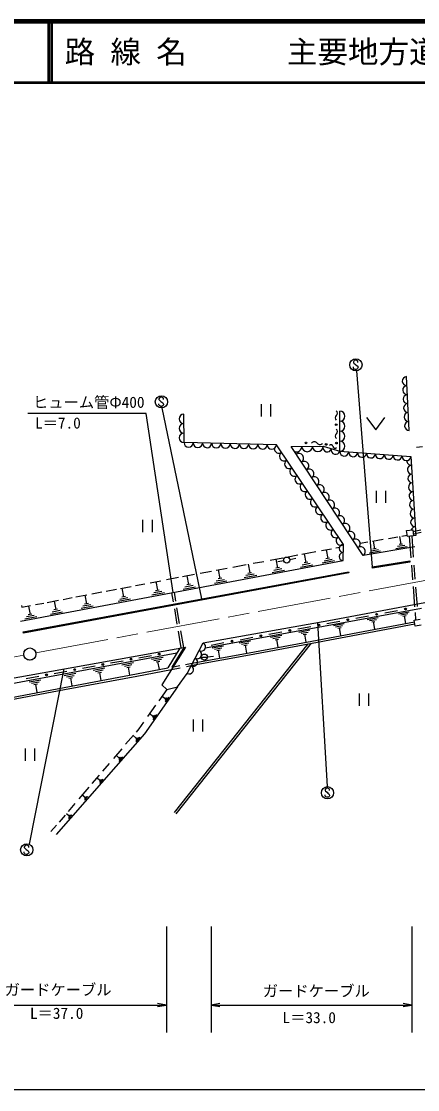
# Model space of a CAD drawing. Units: millimetres, scale not verified. Extents: x -60102783 to 680000, y -72987750 to 380000.
# Drawn here: x 173306 to 238128, y 205000 to 380000 of the extents above; entities that cross this region are included whole.
import ezdxf
from ezdxf.enums import TextEntityAlignment as Align

# ---------------------------------------------------------------- set-up
doc = ezdxf.new("R2010")
doc.units = ezdxf.units.MM
doc.header["$LTSCALE"] = 1000
doc.linetypes.add('CHAIN', pattern=[18.5, 12, -1.5, 3.5, -1.5])
for name, color, linetype, lineweight in [('M-BGD', 7, 'Continuous', 25), ('M-BMK', 2, 'CHAIN', 13), ('M-BMK-SRVR', 3, 'Continuous', 25), ('M-STR-STR3', 7, 'Continuous', 25), ('M-STR-STRC', 7, 'Continuous', 25), ('M-TTL', 2, 'Continuous', 140), ('M-TTL-BAND', 7, 'Continuous', 25), ('M-TTL-LINE', 7, 'Continuous', 50)]:
    doc.layers.add(name, color=color, linetype=linetype, lineweight=lineweight)
doc.layers.add('M-TTL-TXT', color=7, linetype='Continuous')
doc.styles.add('ＭＳ ゴシック', font='')
doc.styles.get('ＭＳ ゴシック').set_extended_font_data('MS Gothic')

# ---------------------------------------------------------------- blocks, each defined once
blk = doc.blocks.new('open_arrow')
at = {"color": 0, "linetype": 'Continuous', "lineweight": -2}
blk.add_lwpolyline([(7.5, 1.25), (0, 0), (7.5, -1.25)], dxfattribs=at)

msp = doc.modelspace()

# ---------------------------------------------------------------- linework, layer by layer
at = {"layer": 'M-BGD'}
for p, q in [((236766, 312986), (236315, 321803)), ((212577, 315291), (212577, 317291)), ((214077, 317291), (214077, 315291)), ((199914, 311006), (199868, 315658)), ((225399, 309578), (225410, 316143)), ((229781, 315113), (231281, 313113)), ((231281, 313113), (232781, 315113)), ((215021, 310638), (199914, 311006)), ((225983, 294287), (215021, 310638)), ((217459, 310351), (222671, 310392)), ((229226, 292517), (217459, 310351)), ((222671, 310392), (225399, 309578)), ((238922, 310317), (237932, 310167)), ((225399, 309578), (237044, 308723)), ((237044, 308723), (237843, 295782)), ((231382, 301115), (231382, 303115)), ((232882, 303115), (232882, 301115)), ((193194, 296342), (193194, 298342)), ((194694, 298342), (194694, 296342)), ((235533, 295690), (236437, 295849)), ((236333, 296570), (237323, 296711)), ((236473, 295594), (236333, 296570)), ((237323, 296711), (237463, 295736)), ((237360, 296456), (238645, 296696)), ((237433, 296063), (238735, 296306)), ((237843, 295782), (237449, 295734)), ((225937, 291662), (225983, 294287)), ((228725, 294500), (229993, 294721)), ((230759, 294855), (232518, 295163)), ((230852, 294867), (231072, 293597)), ((233341, 295307), (234872, 295575)), ((236042, 294157), (234842, 293957)), ((235672, 294377), (235112, 294287)), ((235172, 295627), (235392, 294337)), ((237463, 295736), (236473, 295594)), ((237084, 292125), (236818, 295644)), ((237478, 292227), (237215, 295700)), ((216687, 292238), (218556, 292586)), ((219212, 292708), (221489, 293132)), ((219582, 292777), (219852, 291357)), ((222429, 293307), (224019, 293603)), ((223162, 293447), (223432, 292027)), ((224747, 293739), (225353, 293852)), ((237696, 293942), (229226, 292517)), ((232072, 293197), (230252, 292897)), ((231712, 293417), (230522, 293227)), ((231342, 293637), (230792, 293547)), ((236412, 293937), (234562, 293617)), ((173175, 281735), (225937, 291662)), ((207894, 290600), (210087, 291008)), ((210392, 291067), (210662, 289637)), ((211226, 291221), (212944, 291541)), ((214016, 291740), (216072, 292123)), ((215522, 290547), (214912, 290427)), ((214952, 291917), (215222, 290487)), ((216242, 291647), (215262, 291437)), ((217222, 291847), (218202, 292037)), ((220982, 290937), (218952, 290557)), ((220572, 291177), (219252, 290927)), ((220152, 291417), (219542, 291297)), ((224552, 291607), (222532, 291227)), ((224142, 291847), (222832, 291597)), ((223732, 292087), (223122, 291967)), ((230692, 290620), (236850, 291603)), ((230724, 290423), (230692, 290620)), ((236882, 291406), (230724, 290423)), ((236850, 291603), (236882, 291406)), ((237355, 288540), (237176, 290907)), ((237749, 288638), (237576, 290925)), ((173598, 279975), (226816, 289842)), ((226853, 289645), (173634, 279779)), ((197026, 288544), (199016, 288924)), ((199676, 289051), (201646, 289427)), ((200392, 289187), (200662, 287757)), ((202560, 289602), (203477, 289777)), ((203477, 289777), (204427, 289954)), ((205172, 290093), (206974, 290429)), ((206092, 288777), (205472, 288657)), ((205512, 290157), (205782, 288717)), ((211802, 289207), (209752, 288827)), ((211392, 289447), (210052, 289207)), ((210972, 289687), (210352, 289577)), ((216352, 290067), (214312, 289687)), ((215942, 290307), (214612, 290057)), ((226816, 289842), (226853, 289645)), ((189519, 287109), (191276, 287445)), ((189752, 287157), (190022, 285747)), ((191993, 287582), (193488, 287868)), ((194370, 288036), (196122, 288371)), ((195302, 288217), (195572, 286797)), ((201802, 287327), (199752, 286947)), ((201392, 287567), (200052, 287327)), ((200972, 287807), (200352, 287697)), ((206932, 288297), (204872, 287907)), ((206512, 288537), (205172, 288287)), ((237692, 284085), (237442, 287397)), ((238089, 284142), (237850, 287306)), ((180123, 285313), (181628, 285600)), ((182234, 285716), (184010, 286056)), ((183692, 285997), (183962, 284597)), ((184825, 286211), (186474, 286527)), ((187165, 286659), (188872, 286985)), ((191142, 285327), (189122, 284947)), ((190732, 285567), (189422, 285317)), ((190322, 285797), (189712, 285687)), ((196702, 286367), (194662, 285987)), ((196292, 286607), (194962, 286367)), ((195872, 286847), (195262, 286737)), ((198192, 284929), (197946, 286395)), ((198581, 285026), (198339, 286469)), ((173320, 284303), (173363, 284020)), ((173363, 284020), (174819, 284299)), ((174462, 284227), (174722, 282847)), ((175608, 284449), (176974, 284710)), ((177516, 284814), (179356, 285166)), ((179222, 283697), (178622, 283587)), ((178662, 285037), (178922, 283647)), ((185072, 284177), (183062, 283807)), ((184672, 284417), (183362, 284177)), ((184262, 284647), (183652, 284537)), ((198808, 281260), (198387, 283766)), ((199197, 281357), (198762, 283950)), ((203419, 277369), (238747, 283854)), ((223628, 281839), (239326, 284812)), ((232743, 283109), (234847, 283500)), ((175822, 282437), (173842, 282067)), ((175422, 282667), (174132, 282427)), ((175022, 282897), (174422, 282787)), ((180032, 283227), (178042, 282857)), ((179632, 283467), (178332, 283227)), ((203065, 278175), (223628, 281839)), ((228010, 282229), (230113, 282620)), ((229902, 282027), (231672, 282357)), ((230262, 281827), (231412, 282037)), ((235022, 282967), (236772, 283297)), ((235382, 282767), (236522, 282977)), ((235732, 282557), (236262, 282657)), ((236222, 281377), (236002, 282607)), ((237565, 281912), (238555, 282053)), ((237704, 280936), (237565, 281912)), ((237853, 281953), (237761, 283173)), ((199461, 277367), (198999, 280122)), ((199855, 277437), (199401, 280144)), ((218543, 280470), (220647, 280861)), ((218682, 279967), (220482, 280297)), ((220812, 278492), (237604, 281640)), ((220877, 278148), (237653, 281293)), ((223277, 281350), (225380, 281741)), ((224342, 281007), (226122, 281337)), ((224702, 280797), (225862, 281017)), ((225062, 280587), (225602, 280687)), ((225562, 279387), (225332, 280637)), ((230622, 281617), (231152, 281707)), ((231112, 280427), (230892, 281667)), ((238694, 281078), (237704, 280936)), ((173634, 279779), (173598, 279975)), ((208942, 278177), (210792, 278517)), ((209077, 278712), (211181, 279102)), ((209968, 276456), (220812, 278492)), ((213810, 279591), (215914, 279982)), ((214082, 279127), (215912, 279457)), ((214452, 278917), (215642, 279127)), ((214822, 278697), (215372, 278797)), ((215332, 277467), (215102, 278747)), ((219052, 279757), (220222, 279967)), ((219412, 279537), (219952, 279637)), ((219912, 278327), (219682, 279587)), ((158928, 270125), (200131, 277487)), ((200131, 277487), (196306, 271288)), ((199234, 277326), (197263, 274087)), ((199891, 277444), (197927, 274216)), ((220180, 278017), (198285, 250422)), ((220705, 278116), (198559, 250205)), ((200438, 273178), (203065, 278175)), ((204344, 277832), (206448, 278223)), ((204532, 277367), (206372, 277707)), ((204912, 277157), (206102, 277377)), ((205282, 276937), (205832, 277037)), ((205792, 275697), (205562, 276987)), ((209312, 277957), (210522, 278187)), ((209682, 277737), (210242, 277847)), ((210202, 276497), (209962, 277797)), ((210032, 276112), (220877, 278148)), ((198719, 276480), (158283, 268975)), ((187911, 274890), (189958, 275269)), ((189762, 274607), (191662, 274967)), ((192518, 275743), (194566, 276122)), ((194612, 275507), (196482, 275857)), ((194992, 275297), (196212, 275517)), ((195372, 275077), (195932, 275177)), ((195892, 273817), (195652, 275127)), ((200164, 274652), (201534, 274919)), ((201534, 274919), (209968, 276456)), ((201599, 274575), (210032, 276112)), ((202762, 275727), (201802, 275437)), ((202744, 275864), (203744, 275864)), ((203742, 275917), (204732, 276007)), ((178695, 273185), (180743, 273564)), ((180304, 270889), (192145, 273091)), ((180322, 272857), (182222, 273217)), ((183303, 274038), (185351, 274417)), ((185062, 273737), (186962, 274097)), ((185452, 273517), (186682, 273747)), ((185832, 273297), (186402, 273397)), ((186362, 272017), (186122, 273347)), ((190152, 274387), (191382, 274617)), ((190532, 274167), (191102, 274267)), ((191062, 272887), (190822, 274217)), ((192145, 273091), (197263, 274087)), ((192210, 272747), (199277, 274123)), ((197927, 274216), (199233, 274471)), ((198853, 270984), (200438, 273178)), ((200333, 274328), (201599, 274575)), ((174088, 272332), (176136, 272711)), ((174592, 271797), (176502, 272157)), ((174982, 271577), (176222, 271807)), ((175362, 271347), (175942, 271457)), ((175902, 270057), (175652, 271407)), ((180368, 270545), (192210, 272747)), ((180712, 272637), (181942, 272867)), ((181092, 272417), (181662, 272517)), ((181622, 271137), (181382, 272467)), ((196306, 271288), (197075, 270567)), ((164763, 267946), (180304, 270889)), ((164835, 267603), (180368, 270545)), ((198853, 270984), (193441, 263281)), ((197075, 270567), (195766, 268714)), ((197075, 270567), (198853, 270984)), ((228607, 267877), (228607, 269877)), ((230107, 269877), (230107, 267877)), ((195240, 267970), (193933, 266120)), ((196282, 269447), (196872, 269047)), ((196952, 269167), (196782, 268917)), ((197182, 269227), (196802, 268687)), ((197412, 269277), (196822, 268447)), ((194272, 266597), (194862, 266187)), ((194952, 266307), (194772, 266057)), ((195182, 266367), (194802, 265827)), ((195412, 266427), (194822, 265587)), ((193298, 265221), (192511, 264108)), ((201439, 263651), (201439, 265651)), ((202939, 265651), (202939, 263651)), ((193441, 263281), (178971, 246795)), ((191631, 263076), (190351, 261575)), ((191582, 263017), (192122, 262547)), ((192692, 262727), (192012, 261957)), ((192462, 262697), (192022, 262197)), ((192222, 262657), (192022, 262427)), ((192511, 264108), (192060, 263579)), ((173956, 258878), (173956, 260878)), ((175456, 260878), (175456, 258878)), ((189714, 260828), (188383, 259267)), ((188812, 259777), (189322, 259327)), ((189862, 259497), (189222, 258777)), ((189642, 259467), (189222, 258997)), ((189422, 259437), (189222, 259217)), ((187685, 258448), (186582, 257155)), ((186037, 256516), (184855, 255130)), ((185682, 256097), (186152, 255687)), ((186652, 255847), (186062, 255167)), ((186452, 255817), (186062, 255377)), ((186242, 255787), (186062, 255587)), ((184357, 254546), (182713, 252618)), ((183272, 253277), (183722, 252887)), ((184182, 253037), (183632, 252407)), ((183992, 253017), (183632, 252597)), ((183802, 252987), (183632, 252787)), ((182073, 251867), (180974, 250579)), ((180447, 249960), (179472, 248817)), ((180682, 250237), (181102, 249877)), ((181532, 250017), (181012, 249427)), ((181352, 249997), (181022, 249607)), ((181172, 249967), (181022, 249787)), ((179064, 248339), (178144, 247261))]:
    msp.add_line(p, q, dxfattribs=at)
for centre, radius in [((224827, 313931), 150), ((219871, 310933), 150), ((223157, 310706), 150), ((224843, 310919), 150), ((216728, 291743), 500), ((236161, 283744), 150), ((236161, 283744), 100), ((236161, 283744), 50), ((226695, 281985), 150), ((226695, 281985), 100), ((226695, 281985), 50), ((231428, 282865), 150), ((231428, 282865), 100), ((231428, 282865), 50), ((217229, 280226), 150), ((217229, 280226), 100), ((217229, 280226), 50), ((221962, 281106), 150), ((221962, 281106), 100), ((221962, 281106), 50), ((207762, 278467), 150), ((207762, 278467), 100), ((207762, 278467), 50), ((212495, 279347), 150), ((212495, 279347), 100), ((212495, 279347), 50), ((195846, 276359), 150), ((186631, 274653), 150), ((186631, 274653), 100), ((191238, 275506), 150), ((191238, 275506), 100), ((191238, 275506), 50), ((195846, 276359), 100), ((195846, 276359), 50), ((203244, 275864), 500), ((177416, 272948), 150), ((177416, 272948), 100), ((182023, 273801), 150), ((182023, 273801), 100), ((182023, 273801), 50), ((186631, 274653), 50), ((177416, 272948), 50)]:
    msp.add_circle(centre, radius, dxfattribs=at)
for centre, radius, start, end in [((236353, 321068), 736, 92.92735, 272.92735), ((236428, 319599), 736, 92.92735, 272.92735), ((236503, 318129), 736, 92.92735, 272.92735), ((236578, 316660), 736, 92.92735, 272.92735), ((199876, 314883), 775, 90.56727, 270.56727), ((225075, 315062), 454, 124.33875, 236.25653), ((224563, 315812), 454, 304.33875, 56.25653), ((225408, 315322), 821, 269.90432, 89.90432), ((236653, 315190), 736, 92.92735, 272.92735), ((199891, 313332), 775, 90.56727, 270.56727), ((225406, 313681), 821, 269.90432, 89.90432), ((236729, 313721), 736, 92.92735, 272.92735), ((199906, 311782), 775, 90.56727, 270.56727), ((225091, 312050), 454, 124.33875, 236.25653), ((224578, 312800), 454, 304.33875, 56.25653), ((225403, 312040), 821, 269.90432, 89.90432), ((200669, 310988), 756, 178.60282, 358.60282), ((202180, 310951), 756, 178.60282, 358.60282), ((203691, 310914), 756, 178.60282, 358.60282), ((205201, 310877), 756, 178.60282, 358.60282), ((206712, 310841), 756, 178.60282, 358.60282), ((208223, 310804), 756, 178.60282, 358.60282), ((209734, 310767), 756, 178.60282, 358.60282), ((211244, 310730), 756, 178.60282, 358.60282), ((212755, 310693), 756, 178.60282, 358.60282), ((214266, 310656), 756, 178.60282, 358.60282), ((215443, 310009), 757, 178.54227, 303.83879), ((218327, 310358), 869, 249.50814, 0.44761), ((220065, 310372), 869, 180.44761, 0.44761), ((221225, 310495), 615, 41.44222, 136.58225), ((221802, 310385), 869, 180.44761, 0.44761), ((222147, 311309), 615, 221.44222, 316.58225), ((223353, 310189), 712, 163.37924, 343.37924), ((223966, 310324), 318, 4.12688, 140.44153), ((224717, 309781), 712, 163.37924, 343.37924), ((224601, 310369), 318, 184.12688, 320.44153), ((225400, 310398), 821, 269.90432, 89.90432), ((216286, 308751), 757, 123.83879, 303.83879), ((217129, 307494), 757, 123.83879, 303.83879), ((217879, 309714), 763, 303.41752, 346.86527), ((218719, 308441), 763, 303.41752, 123.41752), ((226127, 309524), 730, 175.8005, 355.8005), ((227582, 309417), 730, 175.8005, 355.8005), ((229038, 309311), 730, 175.8005, 355.8005), ((230494, 309204), 730, 175.8005, 355.8005), ((231949, 309097), 730, 175.8005, 355.8005), ((233405, 308990), 730, 175.8005, 355.8005), ((234861, 308883), 730, 175.8005, 355.8005), ((236316, 308776), 730, 175.8005, 355.8005), ((237089, 308004), 720, 176.45543, 273.53043), ((217972, 306236), 757, 123.83879, 303.83879), ((219560, 307167), 763, 303.41752, 123.41752), ((220401, 305893), 763, 303.41752, 123.41752), ((237177, 306566), 720, 93.53043, 273.53043), ((218816, 304978), 757, 123.83879, 303.83879), ((221241, 304619), 763, 303.41752, 123.41752), ((237266, 305128), 720, 93.53043, 273.53043), ((219659, 303720), 757, 123.83879, 303.83879), ((220502, 302463), 757, 123.83879, 303.83879), ((222082, 303345), 763, 303.41752, 123.41752), ((222922, 302071), 763, 303.41752, 123.41752), ((237355, 303690), 720, 93.53043, 273.53043), ((237443, 302252), 720, 93.53043, 273.53043), ((221345, 301205), 757, 123.83879, 303.83879), ((223763, 300797), 763, 303.41752, 123.41752), ((237532, 300814), 720, 93.53043, 273.53043), ((222188, 299947), 757, 123.83879, 303.83879), ((223032, 298689), 757, 123.83879, 303.83879), ((224603, 299523), 763, 303.41752, 123.41752), ((237621, 299376), 720, 93.53043, 273.53043), ((223875, 297432), 757, 123.83879, 303.83879), ((225444, 298249), 763, 303.41752, 123.41752), ((226284, 296975), 763, 303.41752, 123.41752), ((237710, 297938), 720, 93.53043, 273.53043), ((224718, 296174), 757, 123.83879, 303.83879), ((227125, 295701), 763, 303.41752, 123.41752), ((237798, 296501), 720, 93.53043, 165.60621), ((225561, 294916), 757, 123.83879, 303.83879), ((225971, 293631), 656, 88.99491, 268.99491), ((227965, 294428), 763, 303.41752, 123.41752), ((225948, 292318), 656, 88.99491, 268.99491), ((228806, 293154), 763, 303.41752, 123.41752), ((202080, 276301), 706, 242.27174, 62.27174), ((202736, 277550), 706, 242.27174, 62.27174), ((201423, 275052), 706, 242.27174, 62.27174), ((200767, 273802), 706, 242.27174, 62.27174)]:
    msp.add_arc(centre, radius, start, end, dxfattribs=at)
at = {"layer": 'M-BMK'}
for p, q in [((175662, 276542), (271970, 294474)), ((77437, 257602), (173691, 276198))]:
    msp.add_line(p, q, dxfattribs=at)
at = {"layer": 'M-BMK-SRVR'}
for centre in [(174678, 276360), (174679, 276354)]:
    msp.add_circle(centre, 1000, dxfattribs=at)
at = {"layer": 'M-STR-STR3'}
for p, q in [((193706, 315776), (174358, 315776)), ((198114, 286457), (193706, 315776)), ((197028, 231751), (197028, 214337)), ((204344, 231751), (204344, 214337)), ((237196, 231751), (237196, 214337)), ((160272, 218848), (197028, 218848)), ((204344, 218848), (237196, 218848))]:
    msp.add_line(p, q, dxfattribs=at)
at = {"layer": 'M-STR-STRC'}
for p, q in [((227748, 324429), (227625, 324244)), ((227625, 324244), (227627, 324113)), ((227627, 324113), (227690, 323984)), ((227690, 323984), (227946, 323802)), ((227941, 324495), (227748, 324429)), ((228062, 324492), (227941, 324495)), ((227946, 323802), (228075, 323670)), ((228312, 324373), (228062, 324492)), ((228375, 324242), (228312, 324373)), ((228375, 324113), (228375, 324242)), ((227627, 323265), (227625, 323386)), ((227667, 323162), (227627, 323265)), ((227751, 323051), (227667, 323162)), ((227938, 322991), (227751, 323051)), ((228072, 322991), (227938, 322991)), ((228172, 323020), (228072, 322991)), ((228075, 323670), (228254, 323554)), ((228117, 322735), (230699, 290577)), ((228315, 323112), (228172, 323020)), ((228254, 323554), (228380, 323354)), ((228375, 323244), (228315, 323112)), ((228380, 323354), (228375, 323244)), ((195933, 318369), (195810, 318184)), ((195810, 318184), (195812, 318053)), ((195812, 317205), (195810, 317326)), ((195812, 318053), (195875, 317924)), ((195852, 317102), (195812, 317205)), ((195936, 316991), (195852, 317102)), ((195875, 317924), (196131, 317742)), ((196126, 318435), (195933, 318369)), ((196123, 316931), (195936, 316991)), ((196257, 316931), (196123, 316931)), ((196247, 318432), (196126, 318435)), ((196131, 317742), (196260, 317610)), ((196497, 318313), (196247, 318432)), ((196357, 316960), (196257, 316931)), ((196260, 317610), (196439, 317494)), ((196500, 317052), (196357, 316960)), ((196439, 317494), (196565, 317294)), ((196560, 318182), (196497, 318313)), ((196560, 317184), (196500, 317052)), ((196560, 318053), (196560, 318182)), ((196565, 317294), (196560, 317184)), ((196302, 316675), (202761, 285382)), ((221777, 281509), (223327, 254632)), ((180224, 273959), (174602, 245188)), ((223109, 254331), (222985, 254147)), ((222985, 254147), (222988, 254015)), ((222988, 254015), (223051, 253886)), ((223051, 253886), (223306, 253705)), ((223301, 254397), (223109, 254331)), ((223422, 254394), (223301, 254397)), ((223672, 254276), (223422, 254394)), ((223736, 254144), (223672, 254276)), ((223736, 254015), (223736, 254144)), ((222988, 253167), (222985, 253288)), ((223027, 253065), (222988, 253167)), ((223111, 252954), (223027, 253065)), ((223298, 252893), (223111, 252954)), ((223433, 252893), (223298, 252893)), ((223306, 253705), (223435, 253573)), ((223533, 252922), (223433, 252893)), ((223435, 253573), (223614, 253457)), ((223675, 253015), (223533, 252922)), ((223614, 253457), (223741, 253257)), ((223736, 253146), (223675, 253015)), ((223741, 253257), (223736, 253146)), ((174096, 245040), (173904, 244975)), ((174217, 245038), (174096, 245040)), ((174467, 244919), (174217, 245038)), ((173904, 244975), (173780, 244790)), ((173780, 244790), (173783, 244659)), ((173783, 243811), (173780, 243932)), ((173783, 244659), (173846, 244530)), ((173822, 243708), (173783, 243811)), ((173906, 243597), (173822, 243708)), ((173846, 244530), (174101, 244348)), ((174093, 243537), (173906, 243597)), ((174228, 243537), (174093, 243537)), ((174101, 244348), (174230, 244216)), ((174328, 243566), (174228, 243537)), ((174230, 244216), (174409, 244100)), ((174470, 243658), (174328, 243566)), ((174409, 244100), (174536, 243900)), ((174531, 244788), (174467, 244919)), ((174531, 243790), (174470, 243658)), ((174531, 244659), (174531, 244788)), ((174536, 243900), (174531, 243790))]:
    msp.add_line(p, q, dxfattribs=at)
for centre in [(228032, 323732), (196217, 317672), (223392, 253634), (174187, 244278)]:
    msp.add_circle(centre, 1000, dxfattribs=at)
at = {"layer": 'M-TTL'}
msp.add_line((680000, 380000), (40000, 380000), dxfattribs=at)
at = {"layer": 'M-TTL-BAND'}
msp.add_line((40000, 205000), (579000, 205000), dxfattribs=at)
at = {"layer": 'M-TTL-LINE'}
for p, q in [((177750, 380000), (177750, 370000)), ((178250, 380000), (178250, 370000)), ((40000, 370000), (680000, 370000))]:
    msp.add_line(p, q, dxfattribs=at)

# ---------------------------------------------------------------- block references
at = {"layer": 'M-STR-STR3', "xscale": 193, "yscale": 193, "rotation": 180}
for p in [(197028, 218848), (237196, 218848)]:
    msp.add_blockref('open_arrow', p, dxfattribs=at)
at = {"layer": 'M-STR-STR3', "xscale": 193, "yscale": 193}
msp.add_blockref('open_arrow', (204344, 218848), dxfattribs=at)

# ---------------------------------------------------------------- texts
at = {"layer": 'M-STR-STR3', "style": 'ＭＳ ゴシック'}
for s, p in [('ヒューム管Φ400', (175207, 316137)), ('L＝7.0', (175537, 312740)), ('ガードケーブル', (170556, 219893)), ('ガードケーブル', (212801, 219694)), ('L＝37.0', (174708, 216046)), ('L＝33.0', (216030, 215340))]:
    msp.add_text(s, height=1833, dxfattribs=at).set_placement(p, align=Align.BOTTOM_LEFT)
at = {"layer": 'M-TTL-TXT', "style": 'ＭＳ ゴシック'}
for s, p in [('路 線 名', (180380, 375000)), ('主要地方道山口福栄須佐線', (216734, 375000))]:
    msp.add_text(s, height=3666, dxfattribs=at).set_placement(p, align=Align.MIDDLE_LEFT)

doc.saveas('drawing.dxf')
